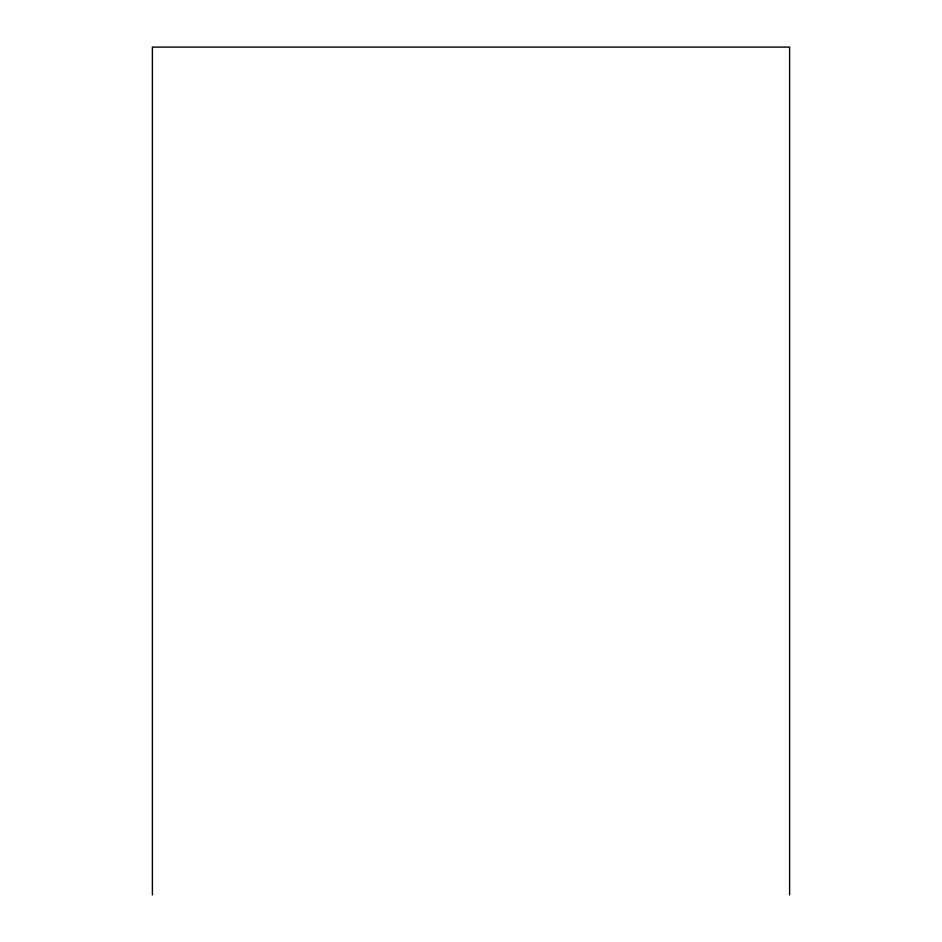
<?xml version="1.0" encoding="UTF-8"?>
<svg xmlns="http://www.w3.org/2000/svg" width="942" height="942" viewBox="0 0 942 942"><rect width="100%" height="100%" fill="white"/><g stroke="black" fill="none" stroke-linecap="round" stroke-linejoin="round"><path stroke-width="1.41" d="M789.608 894.9L789.608 47.1L152.392 47.1L152.392 894.9"/></g></svg>
